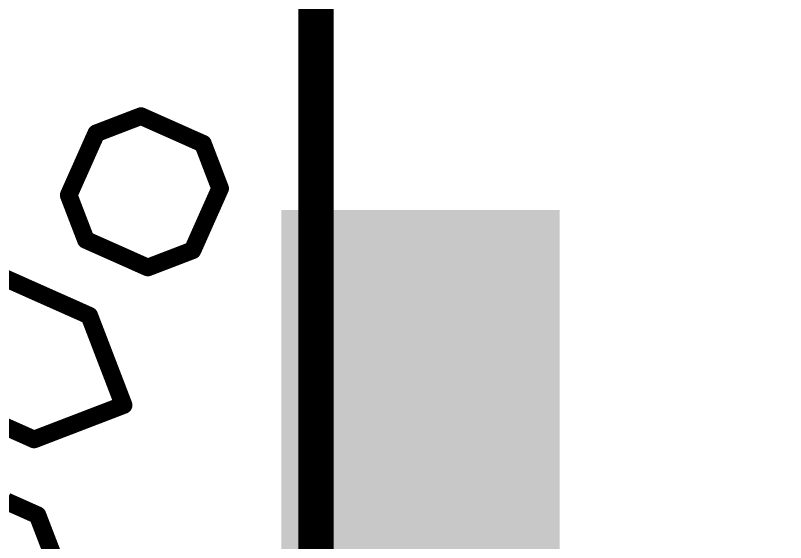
# Model space of a CAD drawing. Extents: x -27.3 to 28.4, y -24.7 to 14.
# Drawn here: x -5.729 to -1.3, y -11.745 to -8.713 of the extents above; entities that cross this region are included whole.
import ezdxf

# ---------------------------------------------------------------- set-up
doc = ezdxf.new("R2010")
doc.units = 0
for name, color, linetype in [('1', 12, 'CONTINUOUS'), ('20', 53, 'CONTINUOUS'), ('21', 40, 'CONTINUOUS'), ('51', 53, 'CONTINUOUS')]:
    doc.layers.add(name, color=color, linetype=linetype)

# ---------------------------------------------------------------- blocks, each defined once
blk = doc.blocks.new('RECT')
blk.add_solid([(-0.5, -0.5), (0.5, -0.5), (-0.5, 0.5), (0.5, 0.5)])

msp = doc.modelspace()

# ---------------------------------------------------------------- linework, layer by layer
at = {"layer": '20'}
msp.add_arc((0, 0), 13.97, 180, 270, dxfattribs=at)
at = {"layer": '21'}
for points, const_width in [([(-4, -9.533), (-4, -5.533)], 0.127), ([(-5.0065, -9.2923), (-5.2638, -9.3911)], 0.1016), ([(-4.6504, -9.4509), (-5.0065, -9.2923)], 0.1016), ([(-5.2638, -9.3911), (-5.4224, -9.7472)], 0.1016), ([(-4.5517, -9.7082), (-4.6504, -9.4509)], 0.1016), ([(-5.4224, -9.7472), (-5.3236, -10.0045)], 0.1016), ([(-4.7102, -10.0643), (-4.5517, -9.7082)], 0.1016), ([(-5.3236, -10.0045), (-4.9675, -10.1631)], 0.1016), ([(-4.9675, -10.1631), (-4.7102, -10.0643)], 0.1016), ([(-5.3041, -10.4399), (-6.0163, -10.1228)], 0.1016), ([(-5.1066, -10.9545), (-5.3041, -10.4399)], 0.1016), ([(-6.3334, -10.835), (-5.6212, -11.1521)], 0.1016), ([(-5.6212, -11.1521), (-5.1066, -10.9545)], 0.1016), ([(-5.7797, -11.5082), (-5.6017, -11.5875)], 0.1016), ([(-5.6017, -11.5875), (-5.5029, -11.8448)], 0.1016)]:
    msp.add_lwpolyline(points, dxfattribs=dict(at, const_width=const_width))
for points, const_width in [([(-4.9962, -9.2691, 1), (-5.0169, -9.3155)], 0.0508), ([(-4.9974, -9.316, 1), (-5.0156, -9.2686)], 0.0508), ([(-5.2729, -9.3674, 1), (-5.2547, -9.4148)], 0.0508), ([(-5.2406, -9.4014, 1), (-5.2871, -9.3808)], 0.0508), ([(-4.6267, -9.4418, 1), (-4.6741, -9.46)], 0.0508), ([(-4.6608, -9.4741, 1), (-4.6401, -9.4277)], 0.0508), ([(-4.0317, -9.533, 1), (-3.9682, -9.533)], 0.0635), ([(-5.3987, -9.7381, 1), (-5.4461, -9.7563)], 0.0508), ([(-4.5754, -9.7173, 1), (-4.5279, -9.6991)], 0.0508), ([(-4.5284, -9.7185, 1), (-4.5749, -9.6978)], 0.0508), ([(-5.4456, -9.7369, 1), (-5.3992, -9.7575)], 0.0508), ([(-5.3133, -9.9813, 1), (-5.3339, -10.0277)], 0.0508), ([(-5.3473, -10.0136, 1), (-5.2999, -9.9954)], 0.0508), ([(-4.7334, -10.0539, 1), (-4.687, -10.0746)], 0.0508), ([(-4.7011, -10.088, 1), (-4.7193, -10.0406)], 0.0508), ([(-4.9766, -10.1393, 1), (-4.9584, -10.1868)], 0.0508), ([(-4.9778, -10.1863, 1), (-4.9572, -10.1399)], 0.0508), ([(-5.2804, -10.4308, 1), (-5.3278, -10.449)], 0.0508), ([(-5.3144, -10.4631, 1), (-5.2938, -10.4167)], 0.0508), ([(-5.1303, -10.9636, 1), (-5.0828, -10.9454)], 0.0508), ([(-5.0975, -10.9782, 1), (-5.1157, -10.9308)], 0.0508), ([(-5.6303, -11.1284, 1), (-5.6121, -11.1758)], 0.0508), ([(-5.6315, -11.1753, 1), (-5.6109, -11.1289)], 0.0508), ([(-5.578, -11.5784, 1), (-5.6254, -11.5966)], 0.0508), ([(-5.612, -11.6107, 1), (-5.5914, -11.5643)], 0.0508)]:
    msp.add_lwpolyline(points, format="xyb", dxfattribs=dict(at, const_width=const_width))
at = {"layer": '51', "const_width": 0.2032}
msp.add_lwpolyline([(-4, -13.033), (-4, -5.533)], dxfattribs=at)

# ---------------------------------------------------------------- block references
at = {"layer": '1', "xscale": 3.4, "yscale": 1.6, "rotation": 270}
msp.add_blockref('RECT', (-3.4, -11.533), dxfattribs=at)

doc.saveas('drawing.dxf')
